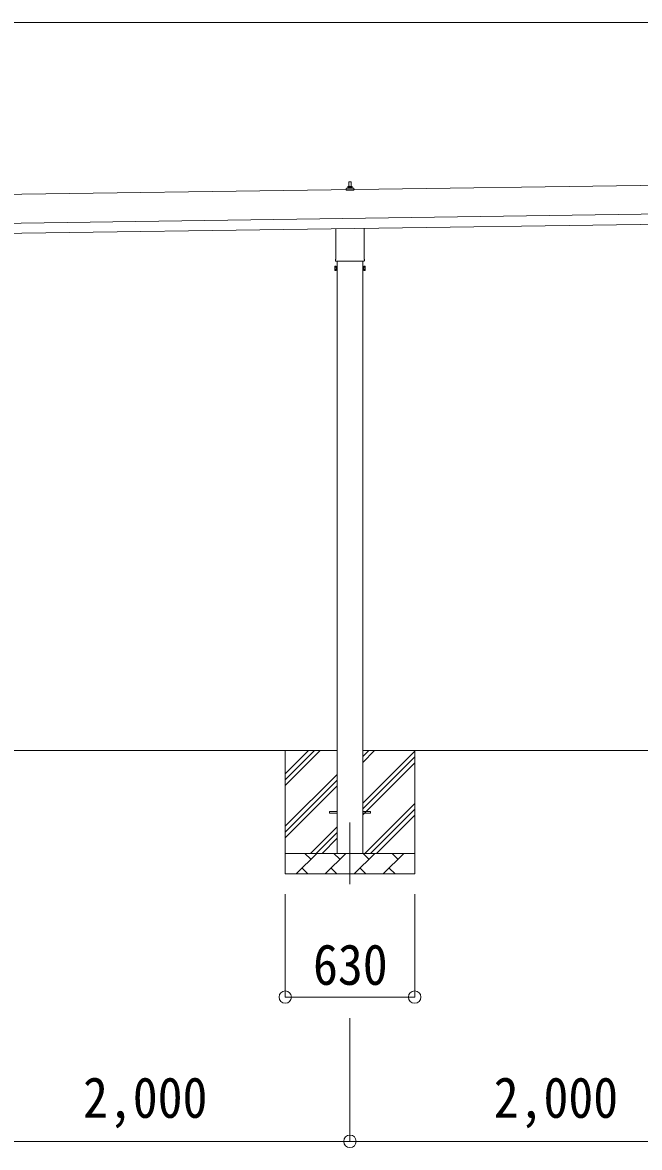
# Model space of a CAD drawing. Units: millimetres at full size, sheet at 1:60. Extents: x -16864 to 16864, y -11640 to 11640.
# Drawn here: x 2151 to 5156, y -8642 to -3168 of the extents above; entities that cross this region are included whole.
import ezdxf
from ezdxf.enums import TextEntityAlignment as Align

# ---------------------------------------------------------------- set-up
doc = ezdxf.new("R2010")
doc.units = ezdxf.units.MM
doc.header["$LTSCALE"] = 60
doc.header["$PDMODE"] = 32
doc.header["$PDSIZE"] = 60
doc.linetypes.add('CHAIN1', pattern=[8, 5, -1, 1, -1])
for name, color, linetype, lineweight in [('0-1_Defpoints', 7, 'CHAIN1', 9), ('0-2_TEXT1', 4, 'Continuous', 9), ('0-3_SHAPE', 7, 'Continuous', 9), ('0-8_TABLE1', 6, 'Continuous', 9)]:
    doc.layers.add(name, color=color, linetype=linetype, lineweight=lineweight)
doc.styles.add('ＭＳ ゴシック', font='')
doc.styles.get('ＭＳ ゴシック').set_extended_font_data('MS Gothic')

msp = doc.modelspace()

# ---------------------------------------------------------------- linework, layer by layer
at = {"layer": '0-1_Defpoints'}
msp.add_line((3745.59, -7060.72), (3745.59, -7409.72), dxfattribs=at)
at = {"layer": '0-2_TEXT1'}
for p, q in [((6385.66, -3943.03), (850.19, -4022.11)), ((3727.65, -3983.39), (3727.65, -3975.68)), ((3764.15, -3983.39), (3727.65, -3983.39)), ((3728.03, -3974.89), (3763.76, -3974.89)), ((3728.41, -3974.71), (3735.13, -3973.08)), ((3735.51, -3972.89), (3756.28, -3972.89)), ((3735.9, -3972.11), (3735.9, -3967.89)), ((3736.9, -3967.89), (3754.9, -3967.89)), ((3739.9, -3967.89), (3740.62, -3944.37)), ((3741.62, -3943.39), (3750.17, -3943.39)), ((3751.17, -3944.37), (3751.9, -3967.89)), ((3755.9, -3972.11), (3755.9, -3967.89)), ((3763.38, -3974.71), (3756.66, -3973.08)), ((3764.15, -3983.39), (3764.15, -3975.68)), ((852.19, -4162.09), (6387.66, -4083.01)), ((852.91, -4212.09), (6388.37, -4133.01)), ((3677.29, -4317.38), (3677.29, -4171.74)), ((3813.89, -4169.79), (3813.89, -4317.38)), ((3675.59, -4326.15), (3675.59, -4320.65)), ((3815.59, -4320.65), (3815.59, -4326.15)), ((3671.59, -4355.65), (3672.35, -4354.34)), ((3671.59, -4355.65), (3671.59, -4372.65)), ((3671.59, -4372.65), (3672.35, -4373.97)), ((3678.59, -4359.24), (3672.35, -4359.24)), ((3678.59, -4369.06), (3672.35, -4369.06)), ((3678.59, -4373.97), (3672.35, -4373.97)), ((3813.53, -4329.65), (3677.65, -4329.65)), ((3681.09, -4373.35), (3678.59, -4373.35)), ((3683.09, -4329.65), (3683.09, -7210.72)), ((3808.09, -7210.72), (3808.09, -4329.65)), ((3810.09, -4373.35), (3812.59, -4373.35)), ((3812.59, -4359.24), (3818.83, -4359.24)), ((3812.59, -4369.06), (3818.83, -4369.06)), ((3812.59, -4373.97), (3818.83, -4373.97)), ((3819.59, -4355.65), (3818.83, -4354.34)), ((3819.59, -4372.65), (3818.83, -4373.97)), ((3819.59, -4355.65), (3819.59, -4372.65)), ((3645.59, -7006.22), (3683.09, -7006.22)), ((3645.59, -7015.22), (3645.59, -7006.22)), ((3645.59, -7006.22), (3683.09, -7006.22)), ((3645.59, -7015.22), (3645.59, -7006.22)), ((3808.09, -7006.22), (3845.59, -7006.22)), ((3808.09, -7006.22), (3845.59, -7006.22)), ((3845.59, -7015.22), (3845.59, -7006.22)), ((3845.59, -7015.22), (3845.59, -7006.22)), ((3645.59, -7015.22), (3683.09, -7015.22)), ((3645.59, -7015.22), (3683.09, -7015.22)), ((3808.09, -7015.22), (3845.59, -7015.22)), ((3808.09, -7015.22), (3845.59, -7015.22))]:
    msp.add_line(p, q, dxfattribs=at)
for points in [[(3678.59, -4373.97), (3678.59, -4354.34), (3672.35, -4354.34)], [(3678.59, -4373.35), (3678.59, -4354.95), (3681.09, -4354.95)], [(3812.59, -4373.35), (3812.59, -4354.95), (3810.09, -4354.95)], [(3812.59, -4373.97), (3812.59, -4354.34), (3818.83, -4354.34)]]:
    msp.add_lwpolyline(points, dxfattribs=at)
for points in [[(3681.09, -4374.65), (3681.09, -4353.65), (3683.09, -4353.65), (3683.09, -4374.65)], [(3810.09, -4374.65), (3810.09, -4353.65), (3808.09, -4353.65), (3808.09, -4374.65)]]:
    msp.add_lwpolyline(points, close=True, dxfattribs=at)
for centre, radius, start, end in [((3728.65, -3975.68), 1, 103.62699, 180), ((3734.9, -3972.11), 1, 283.62699, 0), ((3739.98, -3968.53), 4.13, 90, 171.17633), ((3736.9, -3968.89), 1, 90, 180), ((3741.62, -3944.39), 1, 90, 178.60509), ((3749.23, -3967.89), 4.83, 133.60282, 180), ((3742.56, -3967.89), 4.83, 0, 46.39718), ((3750.17, -3944.39), 1, 1.39491, 90), ((3751.81, -3968.53), 4.13, 8.82367, 90), ((3754.9, -3968.89), 1, 0, 90), ((3756.9, -3972.11), 1, 180, 256.37301), ((3763.15, -3975.68), 1, 0, 76.37301), ((3679.59, -4320.65), 4, 125.09963, 180), ((3811.59, -4320.65), 4, 0, 54.90037), ((3675.93, -4356.79), 4.34, 145.61575, 214.38425), ((3687.83, -4364.15), 16.24, 162.41205, 197.58795), ((3675.93, -4371.51), 4.34, 145.61575, 214.38425), ((3679.59, -4326.15), 4, 180, 194.47751), ((3679.59, -4326.15), 4, 194.47751, 241.04498), ((3811.59, -4326.15), 4, 298.95502, 345.52249), ((3811.59, -4326.15), 4, 345.52249, 0), ((3815.24, -4356.79), 4.34, 325.61575, 34.38425), ((3803.35, -4364.15), 16.24, 342.41205, 17.58795), ((3815.24, -4371.51), 4.34, 325.61575, 34.38425)]:
    msp.add_arc(centre, radius, start, end, dxfattribs=at)
at = {"layer": '0-3_SHAPE'}
for p, q in [((3683.09, -6710.72), (1808.09, -6710.72)), ((3430.59, -6710.72), (3430.59, -7310.72)), ((3430.59, -6824.21), (3544.07, -6710.72)), ((3430.59, -6852.49), (3572.36, -6710.72)), ((3430.59, -6880.77), (3600.64, -6710.72)), ((5683.09, -6710.72), (3808.09, -6710.72)), ((3808.09, -6739.55), (3836.91, -6710.72)), ((3808.09, -6767.83), (3865.2, -6710.72)), ((3808.09, -6965.82), (4060.59, -6713.32)), ((4060.59, -6710.72), (4060.59, -7310.72)), ((3808.09, -6994.11), (4060.59, -6741.61)), ((3808.09, -7022.39), (4060.59, -6769.89)), ((3430.59, -7078.76), (3683.09, -6826.26)), ((3430.59, -7107.05), (3683.09, -6854.55)), ((3430.59, -7135.33), (3683.09, -6882.83)), ((3817.75, -7210.72), (4060.59, -6967.88)), ((3846.03, -7210.72), (4060.59, -6996.16)), ((3874.31, -7210.72), (4060.59, -7024.45)), ((3553.19, -7210.72), (3683.09, -7080.82)), ((3581.47, -7210.72), (3683.09, -7109.11)), ((3609.76, -7210.72), (3683.09, -7137.39)), ((3430.59, -7210.72), (4060.59, -7210.72)), ((3483.46, -7310.72), (3583.46, -7210.72)), ((3554.9, -7239.28), (3526.35, -7210.72)), ((3624.88, -7310.72), (3724.88, -7210.72)), ((3696.32, -7239.28), (3667.77, -7210.72)), ((3766.3, -7310.72), (3866.3, -7210.72)), ((3837.75, -7239.28), (3809.19, -7210.72)), ((3907.72, -7310.72), (4007.72, -7210.72)), ((3979.17, -7239.28), (3950.61, -7210.72)), ((4060.59, -7310.72), (3430.59, -7310.72)), ((3512.01, -7282.17), (3540.56, -7310.72)), ((3653.43, -7282.17), (3681.98, -7310.72)), ((3794.85, -7282.17), (3823.41, -7310.72)), ((3936.27, -7282.17), (3964.83, -7310.72))]:
    msp.add_line(p, q, dxfattribs=at)
at = {"layer": '0-8_TABLE1'}
for p, q in [((12676.59, -3168.08), (817.59, -3168.08)), ((3430.59, -7909.72), (3430.59, -7409.72)), ((4060.59, -7909.72), (4060.59, -7409.72)), ((3430.59, -7909.72), (4060.59, -7909.72)), ((3745.59, -8611.72), (3745.59, -8011.72)), ((3745.59, -8611.72), (1745.59, -8611.72)), ((5745.59, -8611.72), (3745.59, -8611.72))]:
    msp.add_line(p, q, dxfattribs=at)
for p in [(3430.59, -7909.72), (4060.59, -7909.72), (3745.59, -8611.72)]:
    msp.add_point(p, dxfattribs=at)

# ---------------------------------------------------------------- texts
at = {"layer": '0-8_TABLE1', "color": 7, "style": 'ＭＳ ゴシック', "width": 0.9}
for s, p in [('630', (3565.59, -7909.72)), ('2,000', (2445.59, -8556.72)), ('2,000', (4445.59, -8556.72))]:
    msp.add_text(s, height=197.9, dxfattribs=at).set_placement(p, align=Align.BOTTOM_LEFT)

doc.saveas('drawing.dxf')
